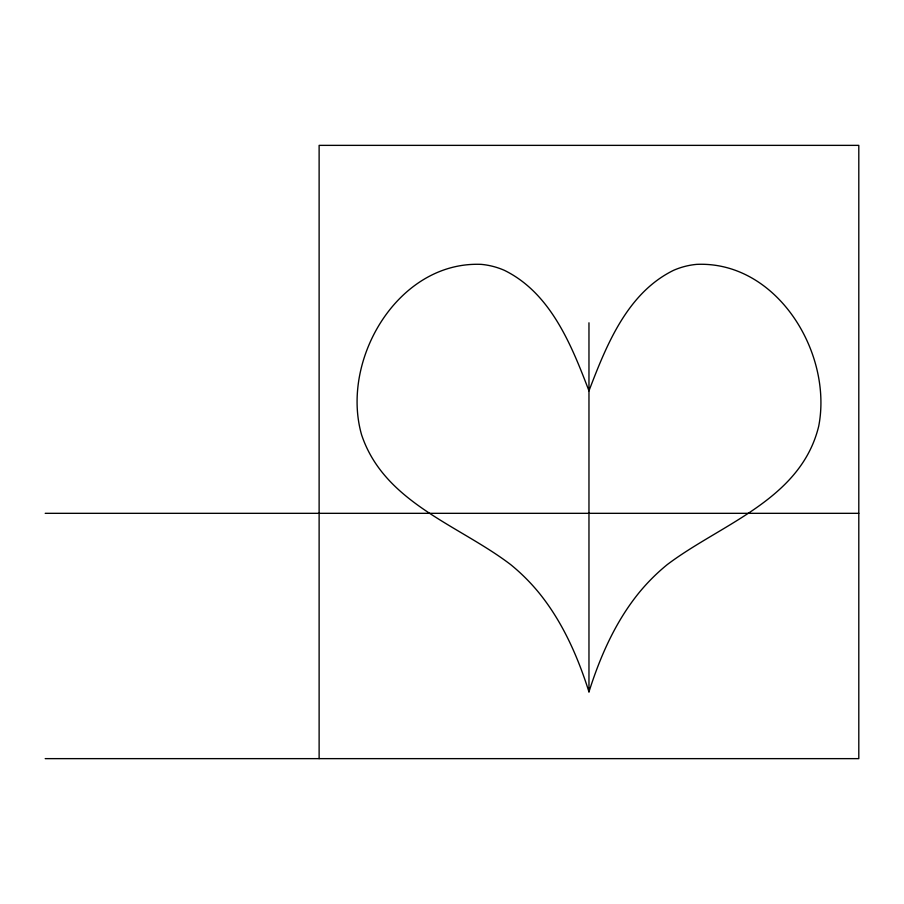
<?xml version="1.0" encoding="UTF-8"?>
<svg xmlns="http://www.w3.org/2000/svg" width="904" height="904" viewBox="0 0 904 904"><rect width="100%" height="100%" fill="white"/><g stroke="black" fill="none" stroke-linecap="round" stroke-linejoin="round"><path stroke-width="1.36" d="M588.967 691.899C600.12 656.666 615.285 622.099 638.676 593.171A197.919 197.919 0 0 1 667.265 564.593C721.143 523.868 800.842 499.731 818.708 426.213C832.957 352.899 776.931 260.759 696.566 264.375A74.535 74.535 0 0 0 673.683 270.273C627.139 292.998 606.392 345.339 588.967 390.844C571.543 345.328 550.785 293.009 504.24 270.273A74.535 74.535 0 0 0 481.357 264.375C398.223 260.849 340.085 359.747 361.577 434.767C384.2 502.76 458.791 524.987 510.658 564.593A197.919 197.919 0 0 1 539.259 593.171C562.638 622.099 577.814 656.666 588.967 691.899L588.967 322.796M45.2 513.325L858.8 513.325M45.2 758.637L858.8 758.637L858.8 145.363L319.123 145.363L319.123 758.637"/></g></svg>
